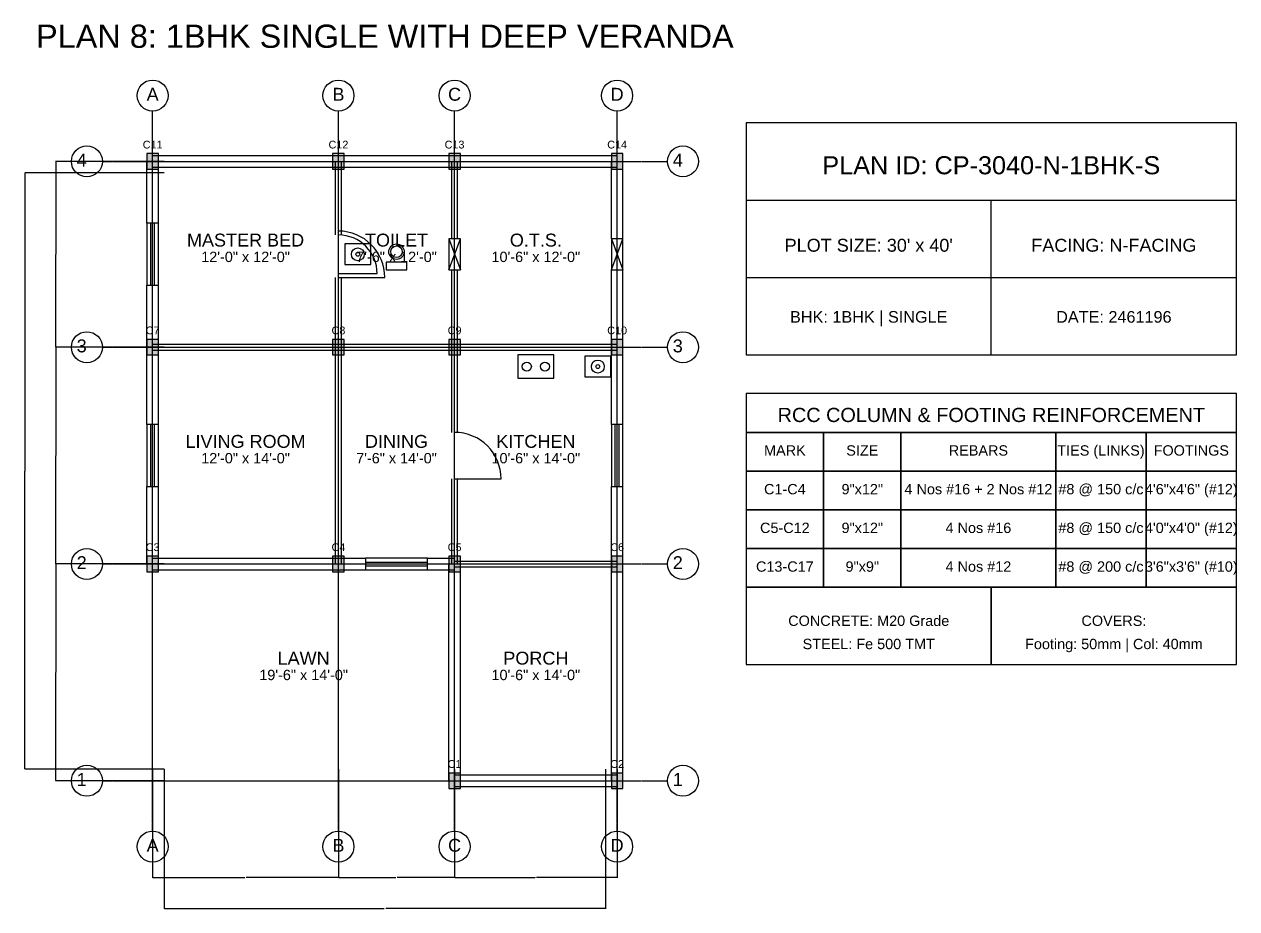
# Model space of a CAD drawing. Header units: inches. Extents: x -134 to 23580, y -99 to 23207.
# Drawn here: x 17400 to 18340, y -99 to 586 of the extents above; entities that cross this region are included whole.
import ezdxf
from ezdxf.enums import TextEntityAlignment as Align

# ---------------------------------------------------------------- set-up
doc = ezdxf.new("R2010")
doc.units = ezdxf.units.IN
doc.header["$MEASUREMENT"] = 0
doc.linetypes.add('CENTER', pattern=[2, 1.25, -0.25, 0.25, -0.25])
for name, color, linetype in [('A-COL-HATCH', 251, 'Continuous'), ('A-COLUMN', 1, 'Continuous'), ('A-DIM', 5, 'Continuous'), ('A-DOOR', 30, 'Continuous'), ('A-FIXTURE', 8, 'Continuous'), ('A-TEXT', 2, 'Continuous'), ('A-WALL-EXT', 7, 'Continuous'), ('A-WALL-INT', 9, 'Continuous'), ('A-WINDOW', 4, 'Continuous'), ('S-BEAM-FRAMING', 2, 'Continuous'), ('S-BUBBLE', 4, 'Continuous'), ('S-GRID-CENTER', 8, 'CENTER'), ('S-TABLE', 7, 'Continuous'), ('S-TEXT', 3, 'Continuous')]:
    doc.layers.add(name, color=color, linetype=linetype)
doc.styles.get("Standard").update_dxf_attribs({"font": 'arial.ttf'})
doc.dimstyles.get("Standard").update_dxf_attribs({"dimtxt": 0.18, "dimasz": 0.18, "dimexe": 0.18, "dimexo": 0.0625, "dimgap": 0.09, "dimtad": 0, "dimtih": 1, "dimtoh": 1, "dimdec": 4, "dimzin": 0, "dimdsep": 46, "dimtxsty": 'Standard', "dimcen": 0.09, "dimadec": 0, "dimazin": 0, "dimtfac": 1, "dimtdec": 4, "dimtofl": 0, "dimtmove": 0, "dimatfit": 3, "dimfxl": 1, "dimtolj": 1, "dimtzin": 0, "dimarcsym": 0})

# ---------------------------------------------------------------- blocks, each defined once
blk = doc.blocks.new('*D107')
at = {"layer": 'A-DIM', "color": 0, "lineweight": -2, "transparency": 16777216}
for p, q in [((17500, 8.94), (17500, -75.18)), ((17644, 8.94), (17644, -75.18)), ((17500.18, -75), (17571.41, -75)), ((17643.82, -75), (17572.59, -75))]:
    blk.add_line(p, q, dxfattribs=at)
at = {"layer": 'A-DIM', "color": 0, "transparency": 16777216}
for points in [[(17500.18, -74.97), (17500.18, -75.03), (17500, -75)], [(17643.82, -74.97), (17643.82, -75.03), (17644, -75)]]:
    blk.add_solid(points, dxfattribs=at)
at = {"layer": 'Defpoints', "color": 0, "transparency": 16777216}
for p in [(17500, 9), (17644, 9), (17644, -75)]:
    blk.add_point(p, dxfattribs=at)
at = {"layer": 'A-DIM', "color": 0, "transparency": 16777216, "insert": (17572, -75), "char_height": 0.18, "attachment_point": 5}
blk.add_mtext('\\A1;144.0000', dxfattribs=at)
blk = doc.blocks.new('*D108')
at = {"layer": 'A-DIM', "color": 0, "lineweight": -2, "transparency": 16777216}
for p, q in [((17644, 8.94), (17644, -75.18)), ((17734, 8.94), (17734, -75.18)), ((17644.18, -75), (17688.47, -75)), ((17733.82, -75), (17689.53, -75))]:
    blk.add_line(p, q, dxfattribs=at)
at = {"layer": 'A-DIM', "color": 0, "transparency": 16777216}
for points in [[(17644.18, -74.97), (17644.18, -75.03), (17644, -75)], [(17733.82, -74.97), (17733.82, -75.03), (17734, -75)]]:
    blk.add_solid(points, dxfattribs=at)
at = {"layer": 'Defpoints', "color": 0, "transparency": 16777216}
for p in [(17644, 9), (17734, 9), (17734, -75)]:
    blk.add_point(p, dxfattribs=at)
at = {"layer": 'A-DIM', "color": 0, "transparency": 16777216, "insert": (17689, -75), "char_height": 0.18, "attachment_point": 5}
blk.add_mtext('\\A1;90.0000', dxfattribs=at)
blk = doc.blocks.new('*D109')
at = {"layer": 'A-DIM', "color": 0, "lineweight": -2, "transparency": 16777216}
for p, q in [((17734, 8.94), (17734, -75.18)), ((17860, 8.94), (17860, -75.18)), ((17734.18, -75), (17796.41, -75)), ((17859.82, -75), (17797.59, -75))]:
    blk.add_line(p, q, dxfattribs=at)
at = {"layer": 'A-DIM', "color": 0, "transparency": 16777216}
for points in [[(17734.18, -74.97), (17734.18, -75.03), (17734, -75)], [(17859.82, -74.97), (17859.82, -75.03), (17860, -75)]]:
    blk.add_solid(points, dxfattribs=at)
at = {"layer": 'Defpoints', "color": 0, "transparency": 16777216}
for p in [(17734, 9), (17860, 9), (17860, -75)]:
    blk.add_point(p, dxfattribs=at)
at = {"layer": 'A-DIM', "color": 0, "transparency": 16777216, "insert": (17797, -75), "char_height": 0.18, "attachment_point": 5}
blk.add_mtext('\\A1;126.0000', dxfattribs=at)
blk = doc.blocks.new('*D110')
at = {"layer": 'A-DIM', "color": 0, "lineweight": -2, "transparency": 16777216}
for p, q in [((17509, 8.94), (17509, -99.18)), ((17851, 8.94), (17851, -99.18)), ((17509.18, -99), (17679.4, -99)), ((17850.82, -99), (17680.6, -99))]:
    blk.add_line(p, q, dxfattribs=at)
at = {"layer": 'A-DIM', "color": 0, "transparency": 16777216}
for points in [[(17509.18, -98.97), (17509.18, -99.03), (17509, -99)], [(17850.82, -98.97), (17850.82, -99.03), (17851, -99)]]:
    blk.add_solid(points, dxfattribs=at)
at = {"layer": 'Defpoints', "color": 0, "transparency": 16777216}
for p in [(17509, 9), (17851, 9), (17851, -99)]:
    blk.add_point(p, dxfattribs=at)
at = {"layer": 'A-DIM', "color": 0, "transparency": 16777216, "insert": (17680, -99), "char_height": 0.18, "attachment_point": 5}
blk.add_mtext('\\A1;342.0000', dxfattribs=at)
blk = doc.blocks.new('*D111')
at = {"layer": 'A-DIM', "color": 0, "lineweight": -2, "transparency": 16777216}
for p, q in [((17508.94, 168), (17424.82, 168)), ((17425, 167.82), (17425, 84.18)), ((17425, 0.18), (17425, 83.82)), ((17508.94, 0), (17424.82, 0))]:
    blk.add_line(p, q, dxfattribs=at)
at = {"layer": 'A-DIM', "color": 0, "transparency": 16777216}
for points in [[(17424.97, 167.82), (17425.03, 167.82), (17425, 168)], [(17424.97, 0.18), (17425.03, 0.18), (17425, 0)]]:
    blk.add_solid(points, dxfattribs=at)
at = {"layer": 'Defpoints', "color": 0, "transparency": 16777216}
for p in [(17425, 168), (17509, 168), (17509, 0)]:
    blk.add_point(p, dxfattribs=at)
at = {"layer": 'A-DIM', "color": 0, "transparency": 16777216, "insert": (17425, 84), "char_height": 0.18, "attachment_point": 5}
blk.add_mtext('\\A1;168.0000', dxfattribs=at)
blk = doc.blocks.new('*D112')
at = {"layer": 'A-DIM', "color": 0, "lineweight": -2, "transparency": 16777216}
for p, q in [((17508.94, 336), (17424.82, 336)), ((17425, 335.82), (17425, 252.18)), ((17425, 168.18), (17425, 251.82)), ((17508.94, 168), (17424.82, 168))]:
    blk.add_line(p, q, dxfattribs=at)
at = {"layer": 'A-DIM', "color": 0, "transparency": 16777216}
for points in [[(17424.97, 335.82), (17425.03, 335.82), (17425, 336)], [(17424.97, 168.18), (17425.03, 168.18), (17425, 168)]]:
    blk.add_solid(points, dxfattribs=at)
at = {"layer": 'Defpoints', "color": 0, "transparency": 16777216}
for p in [(17425, 336), (17509, 336), (17509, 168)]:
    blk.add_point(p, dxfattribs=at)
at = {"layer": 'A-DIM', "color": 0, "transparency": 16777216, "insert": (17425, 252), "char_height": 0.18, "attachment_point": 5}
blk.add_mtext('\\A1;168.0000', dxfattribs=at)
blk = doc.blocks.new('*D113')
at = {"layer": 'A-DIM', "color": 0, "lineweight": -2, "transparency": 16777216}
for p, q in [((17508.94, 480), (17424.82, 480)), ((17425, 479.82), (17425, 408.18)), ((17425, 336.18), (17425, 407.82)), ((17508.94, 336), (17424.82, 336))]:
    blk.add_line(p, q, dxfattribs=at)
at = {"layer": 'A-DIM', "color": 0, "transparency": 16777216}
for points in [[(17424.97, 479.82), (17425.03, 479.82), (17425, 480)], [(17424.97, 336.18), (17425.03, 336.18), (17425, 336)]]:
    blk.add_solid(points, dxfattribs=at)
at = {"layer": 'Defpoints', "color": 0, "transparency": 16777216}
for p in [(17425, 480), (17509, 480), (17509, 336)]:
    blk.add_point(p, dxfattribs=at)
at = {"layer": 'A-DIM', "color": 0, "transparency": 16777216, "insert": (17425, 408), "char_height": 0.18, "attachment_point": 5}
blk.add_mtext('\\A1;144.0000', dxfattribs=at)
blk = doc.blocks.new('*D114')
at = {"layer": 'A-DIM', "color": 0, "lineweight": -2, "transparency": 16777216}
for p, q in [((17508.94, 471), (17400.82, 471)), ((17401, 470.82), (17401, 240.18)), ((17401, 9.18), (17401, 239.82)), ((17508.94, 9), (17400.82, 9))]:
    blk.add_line(p, q, dxfattribs=at)
at = {"layer": 'A-DIM', "color": 0, "transparency": 16777216}
for points in [[(17400.97, 470.82), (17401.03, 470.82), (17401, 471)], [(17400.97, 9.18), (17401.03, 9.18), (17401, 9)]]:
    blk.add_solid(points, dxfattribs=at)
at = {"layer": 'Defpoints', "color": 0, "transparency": 16777216}
for p in [(17401, 471), (17509, 471), (17509, 9)]:
    blk.add_point(p, dxfattribs=at)
at = {"layer": 'A-DIM', "color": 0, "transparency": 16777216, "insert": (17401, 240), "char_height": 0.18, "attachment_point": 5}
blk.add_mtext('\\A1;462.0000', dxfattribs=at)

msp = doc.modelspace()

# ---------------------------------------------------------------- linework, layer by layer
at = {"layer": 'A-COL-HATCH'}
for points in [[(17495.5, 474), (17504.5, 474), (17495.5, 486), (17504.5, 486)], [(17639.5, 474), (17648.5, 474), (17639.5, 486), (17648.5, 486)], [(17729.5, 474), (17738.5, 474), (17729.5, 486), (17738.5, 486)], [(17855.5, 474), (17864.5, 474), (17855.5, 486), (17864.5, 486)], [(17495.5, 330), (17504.5, 330), (17495.5, 342), (17504.5, 342)], [(17639.5, 330), (17648.5, 330), (17639.5, 342), (17648.5, 342)], [(17729.5, 330), (17738.5, 330), (17729.5, 342), (17738.5, 342)], [(17855.5, 330), (17864.5, 330), (17855.5, 342), (17864.5, 342)], [(17495.5, 162), (17504.5, 162), (17495.5, 174), (17504.5, 174)], [(17639.5, 162), (17648.5, 162), (17639.5, 174), (17648.5, 174)], [(17729.5, 162), (17738.5, 162), (17729.5, 174), (17738.5, 174)], [(17855.5, 162), (17864.5, 162), (17855.5, 174), (17864.5, 174)], [(17729.5, -6), (17738.5, -6), (17729.5, 6), (17738.5, 6)], [(17855.5, -6), (17864.5, -6), (17855.5, 6), (17864.5, 6)]]:
    msp.add_solid(points, dxfattribs=at)
at = {"layer": 'A-COLUMN'}
for points in [[(17495.5, 474), (17504.5, 474), (17504.5, 486), (17495.5, 486)], [(17639.5, 474), (17648.5, 474), (17648.5, 486), (17639.5, 486)], [(17729.5, 474), (17738.5, 474), (17738.5, 486), (17729.5, 486)], [(17855.5, 474), (17864.5, 474), (17864.5, 486), (17855.5, 486)], [(17495.5, 330), (17504.5, 330), (17504.5, 342), (17495.5, 342)], [(17639.5, 330), (17648.5, 330), (17648.5, 342), (17639.5, 342)], [(17729.5, 330), (17738.5, 330), (17738.5, 342), (17729.5, 342)], [(17855.5, 330), (17864.5, 330), (17864.5, 342), (17855.5, 342)], [(17495.5, 162), (17504.5, 162), (17504.5, 174), (17495.5, 174)], [(17639.5, 162), (17648.5, 162), (17648.5, 174), (17639.5, 174)], [(17729.5, 162), (17738.5, 162), (17738.5, 174), (17729.5, 174)], [(17855.5, 162), (17864.5, 162), (17864.5, 174), (17855.5, 174)], [(17729.5, -6), (17738.5, -6), (17738.5, 6), (17729.5, 6)], [(17855.5, -6), (17864.5, -6), (17864.5, 6), (17855.5, 6)]]:
    msp.add_lwpolyline(points, close=True, dxfattribs=at)
at = {"layer": 'A-DOOR'}
for p, q in [((17644, 393), (17674, 393)), ((17644, 390), (17680, 390)), ((17734, 234), (17770, 234))]:
    msp.add_line(p, q, dxfattribs=at)
for centre, radius in [((17644, 390), 36), ((17644, 393), 30), ((17734, 234), 36)]:
    msp.add_arc(centre, radius, 0, 90, dxfattribs=at)
at = {"layer": 'A-FIXTURE'}
for points in [[(17649, 400), (17669, 400), (17669, 416), (17649, 416)], [(17681, 396), (17697, 396), (17697, 402), (17681, 402)], [(17783, 312), (17811, 312), (17811, 330), (17783, 330)], [(17835, 313), (17855, 313), (17855, 329), (17835, 329)]]:
    msp.add_lwpolyline(points, close=True, dxfattribs=at)
for centre, radius in [((17689, 410), 6), ((17689, 410), 4.5), ((17659, 408), 5), ((17659, 408), 1.5), ((17790, 321), 3.5), ((17804, 321), 3.5), ((17845, 321), 5), ((17845, 321), 1.5)]:
    msp.add_circle(centre, radius, dxfattribs=at)
at = {"layer": 'A-WALL-EXT'}
for p, q in [((17495.5, 432), (17495.5, 480)), ((17500, 484.5), (17644, 484.5)), ((17504.5, 432), (17504.5, 480)), ((17644, 484.5), (17734, 484.5)), ((17734, 484.5), (17860, 484.5)), ((17855.5, 420), (17855.5, 480)), ((17864.5, 420), (17864.5, 480)), ((17500, 475.5), (17644, 475.5)), ((17644, 475.5), (17734, 475.5)), ((17734, 475.5), (17860, 475.5)), ((17960, 450), (18340, 450)), ((18150, 330), (18150, 450)), ((17855.5, 336), (17855.5, 396)), ((17864.5, 336), (17864.5, 396)), ((17960, 390), (18340, 390)), ((17495.5, 336), (17495.5, 384)), ((17504.5, 336), (17504.5, 384)), ((17495.5, 276), (17495.5, 336)), ((17504.5, 276), (17504.5, 336)), ((17855.5, 276), (17855.5, 336)), ((17864.5, 276), (17864.5, 336)), ((17495.5, 168), (17495.5, 228)), ((17504.5, 168), (17504.5, 228)), ((17855.5, 168), (17855.5, 228)), ((17864.5, 168), (17864.5, 228)), ((17500, 172.5), (17644, 172.5)), ((17644, 172.5), (17665, 172.5)), ((17713, 172.5), (17734, 172.5)), ((17500, 163.5), (17644, 163.5)), ((17644, 163.5), (17665, 163.5)), ((17713, 163.5), (17734, 163.5)), ((17729.5, 0), (17729.5, 168)), ((17738.5, 0), (17738.5, 168)), ((17855.5, 0), (17855.5, 168)), ((17864.5, 0), (17864.5, 168)), ((17734, 4.5), (17860, 4.5)), ((17734, -4.5), (17860, -4.5))]:
    msp.add_line(p, q, dxfattribs=at)
msp.add_lwpolyline([(17960, 330), (18340, 330), (18340, 510), (17960, 510)], close=True, dxfattribs=at)
at = {"layer": 'A-WALL-INT'}
for p, q in [((17641.75, 423), (17641.75, 480)), ((17646.25, 423), (17646.25, 480)), ((17731.75, 420), (17731.75, 480)), ((17736.25, 420), (17736.25, 480)), ((17731.75, 336), (17731.75, 396)), ((17736.25, 336), (17736.25, 396)), ((17641.75, 336), (17641.75, 390)), ((17646.25, 336), (17646.25, 390)), ((17500, 338.25), (17644, 338.25)), ((17500, 333.75), (17644, 333.75)), ((17641.75, 168), (17641.75, 336)), ((17644, 338.25), (17734, 338.25)), ((17644, 333.75), (17734, 333.75)), ((17646.25, 168), (17646.25, 336)), ((17731.75, 270), (17731.75, 336)), ((17734, 338.25), (17860, 338.25)), ((17734, 333.75), (17860, 333.75)), ((17736.25, 270), (17736.25, 336)), ((17731.75, 168), (17731.75, 234)), ((17736.25, 168), (17736.25, 234)), ((17734, 170.25), (17860, 170.25)), ((17734, 165.75), (17860, 165.75))]:
    msp.add_line(p, q, dxfattribs=at)
at = {"layer": 'A-WINDOW'}
for p, q in [((17498.5, 384), (17498.5, 432)), ((17501.5, 384), (17501.5, 432)), ((17729.5, 396), (17738.5, 420)), ((17729.5, 420), (17738.5, 396)), ((17855.5, 396), (17864.5, 420)), ((17855.5, 420), (17864.5, 396)), ((17498.5, 228), (17498.5, 276)), ((17501.5, 228), (17501.5, 276)), ((17858.5, 228), (17858.5, 276)), ((17861.5, 228), (17861.5, 276)), ((17665, 169.5), (17713, 169.5)), ((17665, 166.5), (17713, 166.5))]:
    msp.add_line(p, q, dxfattribs=at)
for points in [[(17495.5, 384), (17504.5, 384), (17504.5, 432), (17495.5, 432)], [(17729.5, 396), (17738.5, 396), (17738.5, 420), (17729.5, 420)], [(17855.5, 396), (17864.5, 396), (17864.5, 420), (17855.5, 420)], [(17495.5, 228), (17504.5, 228), (17504.5, 276), (17495.5, 276)], [(17855.5, 228), (17864.5, 228), (17864.5, 276), (17855.5, 276)], [(17665, 163.5), (17713, 163.5), (17713, 172.5), (17665, 172.5)]]:
    msp.add_lwpolyline(points, close=True, dxfattribs=at)
at = {"layer": 'S-BEAM-FRAMING'}
for p, q in [((17500, 0), (17500, 480)), ((17500, 480), (17860, 480)), ((17644, 0), (17644, 480)), ((17734, 0), (17734, 480)), ((17860, 0), (17860, 480)), ((17500, 336), (17860, 336)), ((17500, 168), (17860, 168)), ((17500, 0), (17860, 0))]:
    msp.add_line(p, q, dxfattribs=at)
at = {"layer": 'S-BUBBLE'}
for centre in [(17500, 531), (17644, 531), (17734, 531), (17860, 531), (17449, 480), (17911, 480), (17449, 336), (17911, 336), (17449, 168), (17911, 168), (17449, 0), (17911, 0), (17500, -51), (17644, -51), (17734, -51), (17860, -51)]:
    msp.add_circle(centre, 12, dxfattribs=at)
at = {"layer": 'S-GRID-CENTER'}
for p, q in [((17500, -39), (17500, 519)), ((17644, -39), (17644, 519)), ((17734, -39), (17734, 519)), ((17860, -39), (17860, 519)), ((17461, 480), (17899, 480)), ((17461, 336), (17899, 336)), ((17461, 168), (17899, 168)), ((17461, 0), (17899, 0))]:
    msp.add_line(p, q, dxfattribs=at)
at = {"layer": 'S-TABLE'}
for points in [[(17960, 270), (18340, 270), (18340, 300), (17960, 300)], [(17960, 240), (18020, 240), (18020, 270), (17960, 270)], [(18020, 240), (18080, 240), (18080, 270), (18020, 270)], [(18080, 240), (18200, 240), (18200, 270), (18080, 270)], [(18200, 240), (18270, 240), (18270, 270), (18200, 270)], [(18270, 240), (18340, 240), (18340, 270), (18270, 270)], [(17960, 210), (18020, 210), (18020, 240), (17960, 240)], [(18020, 210), (18080, 210), (18080, 240), (18020, 240)], [(18080, 210), (18200, 210), (18200, 240), (18080, 240)], [(18200, 210), (18270, 210), (18270, 240), (18200, 240)], [(18270, 210), (18340, 210), (18340, 240), (18270, 240)], [(17960, 180), (18020, 180), (18020, 210), (17960, 210)], [(18020, 180), (18080, 180), (18080, 210), (18020, 210)], [(18080, 180), (18200, 180), (18200, 210), (18080, 210)], [(18200, 180), (18270, 180), (18270, 210), (18200, 210)], [(18270, 180), (18340, 180), (18340, 210), (18270, 210)], [(17960, 150), (18020, 150), (18020, 180), (17960, 180)], [(18020, 150), (18080, 150), (18080, 180), (18020, 180)], [(18080, 150), (18200, 150), (18200, 180), (18080, 180)], [(18200, 150), (18270, 150), (18270, 180), (18200, 180)], [(18270, 150), (18340, 150), (18340, 180), (18270, 180)], [(17960, 90), (18150, 90), (18150, 150), (17960, 150)], [(18150, 90), (18340, 90), (18340, 150), (18150, 150)]]:
    msp.add_lwpolyline(points, close=True, dxfattribs=at)

# ---------------------------------------------------------------- texts
at = {"layer": 'A-TEXT'}
for s, height, p in [('PLAN 8: 1BHK SINGLE WITH DEEP VERANDA', 18, (17680, 568)), ('C11', 6, (17500, 490)), ('C12', 6, (17644, 490)), ('C13', 6, (17734, 490)), ('C14', 6, (17860, 490)), ('PLAN ID: CP-3040-N-1BHK-S', 14, (18150, 470)), ('MASTER BED', 10, (17572, 414)), ('TOILET', 10, (17689, 414)), ('O.T.S.', 10, (17797, 414)), ("PLOT SIZE: 30' x 40'", 10, (18055, 410)), ('FACING: N-FACING', 10, (18245, 410)), ('12\'-0" x 12\'-0"', 8, (17572, 402)), ('7\'-6" x 12\'-0"', 8, (17689, 402)), ('10\'-6" x 12\'-0"', 8, (17797, 402)), ('BHK: 1BHK | SINGLE', 9, (18055, 355)), ('DATE: 2461196', 9, (18245, 355)), ('C7', 6, (17500, 346)), ('C8', 6, (17644, 346)), ('C9', 6, (17734, 346)), ('C10', 6, (17860, 346)), ('LIVING ROOM', 10, (17572, 258)), ('DINING', 10, (17689, 258)), ('KITCHEN', 10, (17797, 258)), ('12\'-0" x 14\'-0"', 8, (17572, 246)), ('7\'-6" x 14\'-0"', 8, (17689, 246)), ('10\'-6" x 14\'-0"', 8, (17797, 246)), ('C3', 6, (17500, 178)), ('C4', 6, (17644, 178)), ('C5', 6, (17734, 178)), ('C6', 6, (17860, 178)), ('LAWN', 10, (17617, 90)), ('PORCH', 10, (17797, 90)), ('19\'-6" x 14\'-0"', 8, (17617, 78)), ('10\'-6" x 14\'-0"', 8, (17797, 78)), ('C1', 6, (17734, 10)), ('C2', 6, (17860, 10))]:
    msp.add_text(s, height=height, dxfattribs=at).set_placement(p, align=Align.CENTER)
at = {"layer": 'S-TEXT'}
for s, height, p in [('A', 10, (17500, 527)), ('B', 10, (17644, 527)), ('C', 10, (17734, 527)), ('D', 10, (17860, 527)), ('4', 10, (17445, 476)), ('4', 10, (17907, 476)), ('3', 10, (17445, 332)), ('3', 10, (17907, 332)), ('RCC COLUMN & FOOTING REINFORCEMENT', 11, (18150, 278)), ('MARK', 8, (17990, 252)), ('SIZE', 8, (18050, 252)), ('REBARS', 8, (18140, 252)), ('TIES (LINKS)', 8, (18235, 252)), ('FOOTINGS', 8, (18305, 252)), ('C1-C4', 8, (17990, 222)), ('9"x12"', 8, (18050, 222)), ('4 Nos #16 + 2 Nos #12', 8, (18140, 222)), ('#8 @ 150 c/c', 8, (18235, 222)), ('4\'6"x4\'6" (#12)', 8, (18305, 222)), ('C5-C12', 8, (17990, 192)), ('9"x12"', 8, (18050, 192)), ('4 Nos #16', 8, (18140, 192)), ('#8 @ 150 c/c', 8, (18235, 192)), ('4\'0"x4\'0" (#12)', 8, (18305, 192)), ('2', 10, (17445, 164)), ('2', 10, (17907, 164)), ('C13-C17', 8, (17990, 162)), ('9"x9"', 8, (18050, 162)), ('4 Nos #12', 8, (18140, 162)), ('#8 @ 200 c/c', 8, (18235, 162)), ('3\'6"x3\'6" (#10)', 8, (18305, 162)), ('CONCRETE: M20 Grade', 8, (18055, 120)), ('COVERS:', 8, (18245, 120)), ('STEEL: Fe 500 TMT', 8, (18055, 102)), ('Footing: 50mm | Col: 40mm', 8, (18245, 102)), ('1', 10, (17445, -4)), ('1', 10, (17907, -4)), ('A', 10, (17500, -55)), ('B', 10, (17644, -55)), ('C', 10, (17734, -55)), ('D', 10, (17860, -55))]:
    msp.add_text(s, height=height, dxfattribs=at).set_placement(p, align=Align.CENTER)

# ---------------------------------------------------------------- dimensions: what is measured, and where the dimension line sits
at = {"layer": 'A-DIM'}
for base, p1, p2, picture, middle in [((17425, 480), (17509, 336), (17509, 480), '*D113', (17425, 408)), ((17401, 471), (17509, 9), (17509, 471), '*D114', (17401, 240)), ((17425, 336), (17509, 168), (17509, 336), '*D112', (17425, 252)), ((17425, 168), (17509, 0), (17509, 168), '*D111', (17425, 84))]:
    dim = msp.add_linear_dim(base=base, p1=p1, p2=p2, angle=90, dimstyle='Standard', dxfattribs=at)
    dim.commit()
    dim.dimension.update_dxf_attribs({"geometry": picture, "text_midpoint": middle})
for base, p1, p2, picture, middle in [((17644, -75), (17500, 9), (17644, 9), '*D107', (17572, -75)), ((17851, -99), (17509, 9), (17851, 9), '*D110', (17680, -99)), ((17734, -75), (17644, 9), (17734, 9), '*D108', (17689, -75)), ((17860, -75), (17734, 9), (17860, 9), '*D109', (17797, -75))]:
    dim = msp.add_linear_dim(base=base, p1=p1, p2=p2, dimstyle='Standard', dxfattribs=at)
    dim.commit()
    dim.dimension.update_dxf_attribs({"geometry": picture, "text_midpoint": middle})

doc.saveas('drawing.dxf')
